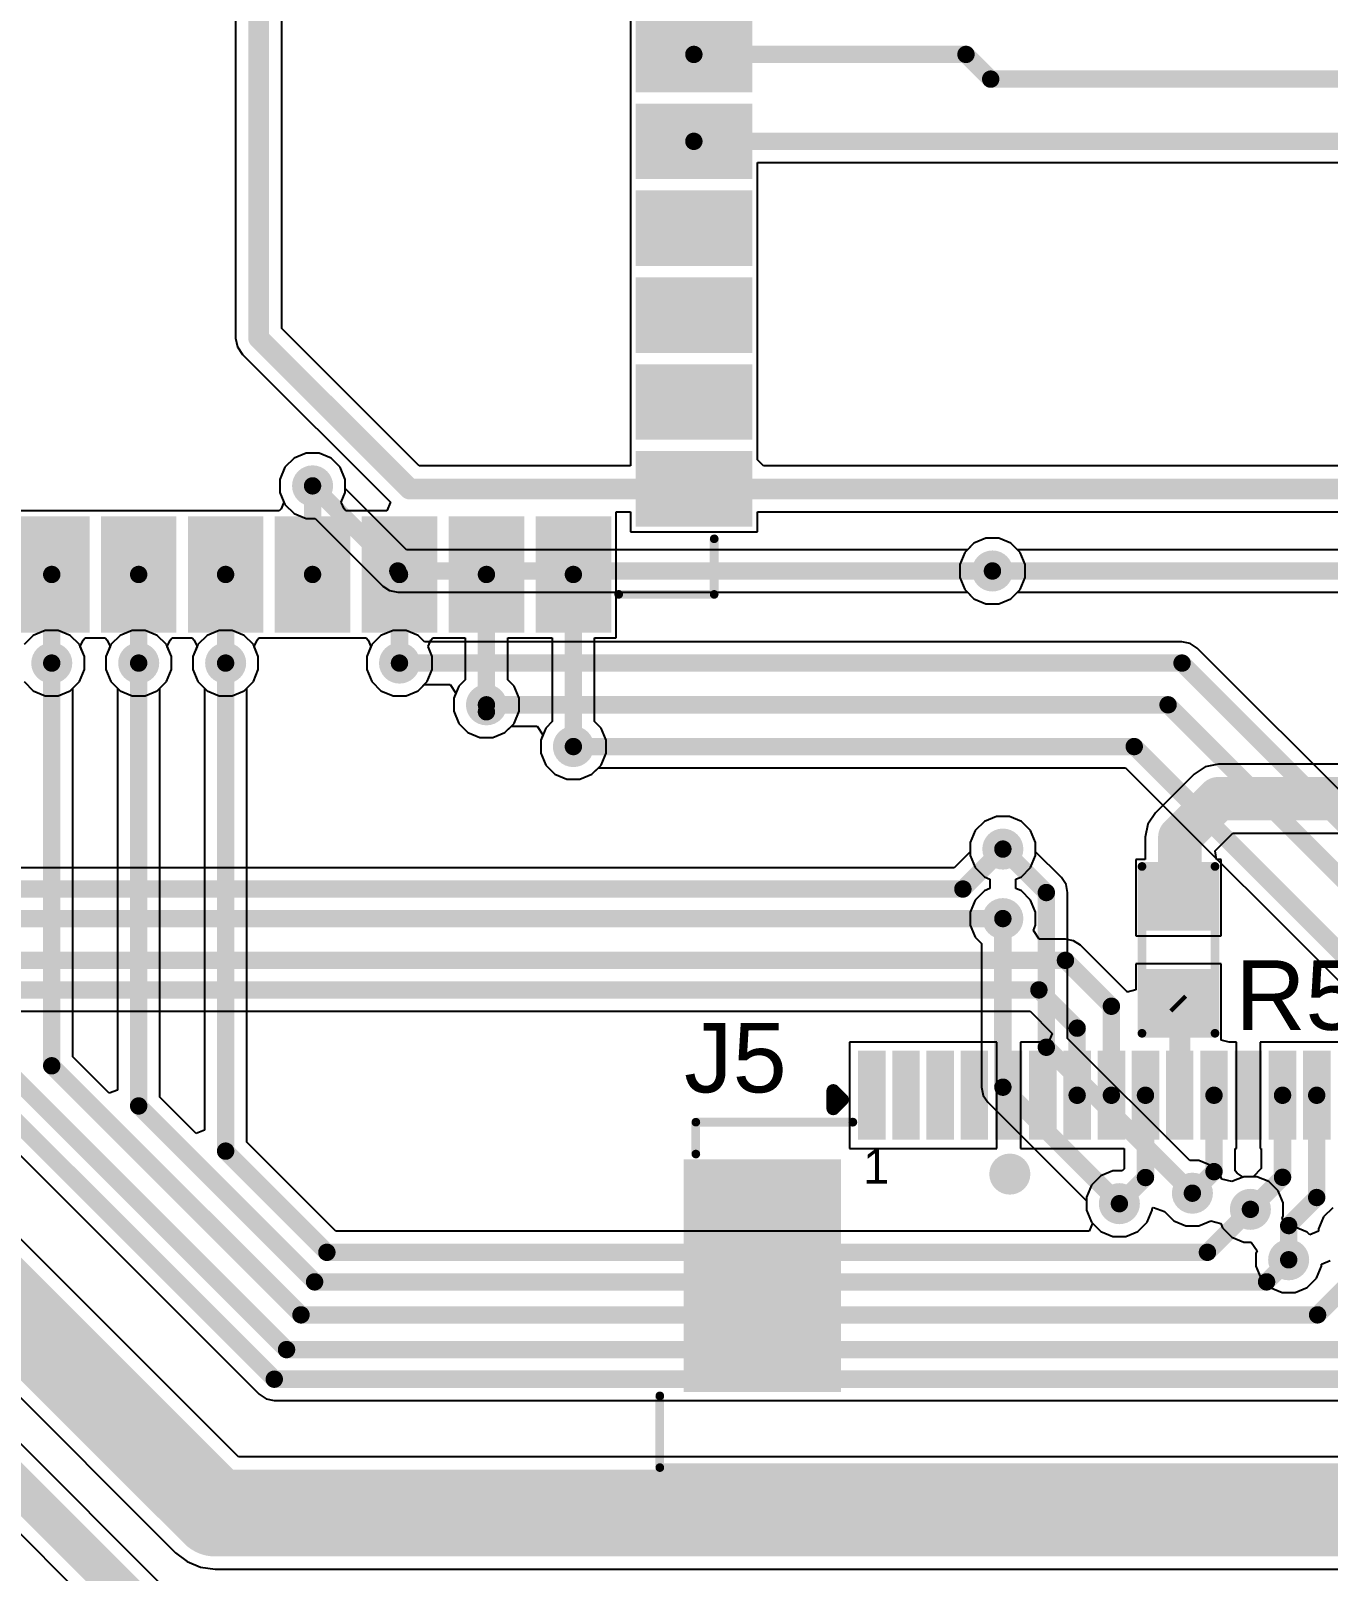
# Model space of a CAD drawing. Header units: millimetres. Extents: x -3 to 175, y -4 to 177.
# Drawn here: x 85.14 to 104.09, y 142.41 to 164.92 of the extents above; entities that cross this region are included whole.
import ezdxf

# ---------------------------------------------------------------- set-up
doc = ezdxf.new("R2010")
doc.units = ezdxf.units.MM
for name, color, linetype in [('BottomLayer', 5, 'Continuous'), ('TopLayer', 1, 'Continuous'), ('TopOverlay', 2, 'Continuous'), ('TopPaste', 8, 'Continuous'), ('TopSolder', 216, 'Continuous'), ('ViaHoleLayer', 16, 'Continuous')]:
    doc.layers.add(name, color=color, linetype=linetype)
doc.styles.add('Arial', font='', dxfattribs={"height": 0.2})
doc.styles.get('Arial').set_extended_font_data('Arial')

# ---------------------------------------------------------------- blocks, each defined once
blk = doc.blocks.new('AFC07_S40ECA_00_4')
at = {"layer": 'TopLayer'}
for points in [[(-9.601, 0.718), (-9.901, 0.718), (-9.901, 1.918), (-9.601, 1.918)], [(-9.102, 0.718), (-9.402, 0.718), (-9.402, 1.918), (-9.102, 1.918)], [(-8.603, 0.718), (-8.903, 0.718), (-8.903, 1.918), (-8.603, 1.918)], [(-8.103, 0.718), (-8.403, 0.718), (-8.403, 1.918), (-8.103, 1.918)], [(-7.602, 0.718), (-7.902, 0.718), (-7.902, 1.918), (-7.602, 1.918)], [(-7.102, 0.718), (-7.402, 0.718), (-7.402, 1.918), (-7.102, 1.918)], [(-6.601, 0.718), (-6.901, 0.718), (-6.901, 1.918), (-6.601, 1.918)], [(-6.101, 0.718), (-6.401, 0.718), (-6.401, 1.918), (-6.101, 1.918)], [(-5.603, 0.718), (-5.903, 0.718), (-5.903, 1.918), (-5.603, 1.918)], [(-5.103, 0.718), (-5.403, 0.718), (-5.403, 1.918), (-5.103, 1.918)], [(-4.602, 0.718), (-4.902, 0.718), (-4.902, 1.918), (-4.602, 1.918)], [(-4.102, 0.718), (-4.402, 0.718), (-4.402, 1.918), (-4.102, 1.918)], [(-3.602, 0.718), (-3.902, 0.718), (-3.902, 1.918), (-3.602, 1.918)], [(-3.101, 0.718), (-3.401, 0.718), (-3.401, 1.918), (-3.101, 1.918)], [(-10.25, -2.968), (-12.45, -2.968), (-12.45, 0.332), (-10.25, 0.332)]]:
    blk.add_hatch(color=1, dxfattribs=at).paths.add_polyline_path(points)
at = {"layer": 'TopPaste'}
for points in [[(-9.601, 0.718), (-9.901, 0.718), (-9.901, 1.918), (-9.601, 1.918)], [(-9.102, 0.718), (-9.402, 0.718), (-9.402, 1.918), (-9.102, 1.918)], [(-8.603, 0.718), (-8.903, 0.718), (-8.903, 1.918), (-8.603, 1.918)], [(-8.103, 0.718), (-8.403, 0.718), (-8.403, 1.918), (-8.103, 1.918)], [(-7.602, 0.718), (-7.902, 0.718), (-7.902, 1.918), (-7.602, 1.918)], [(-7.102, 0.718), (-7.402, 0.718), (-7.402, 1.918), (-7.102, 1.918)], [(-6.601, 0.718), (-6.901, 0.718), (-6.901, 1.918), (-6.601, 1.918)], [(-6.101, 0.718), (-6.401, 0.718), (-6.401, 1.918), (-6.101, 1.918)], [(-5.603, 0.718), (-5.903, 0.718), (-5.903, 1.918), (-5.603, 1.918)], [(-5.103, 0.718), (-5.403, 0.718), (-5.403, 1.918), (-5.103, 1.918)], [(-4.602, 0.718), (-4.902, 0.718), (-4.902, 1.918), (-4.602, 1.918)], [(-4.102, 0.718), (-4.402, 0.718), (-4.402, 1.918), (-4.102, 1.918)], [(-3.602, 0.718), (-3.902, 0.718), (-3.902, 1.918), (-3.602, 1.918)], [(-3.101, 0.718), (-3.401, 0.718), (-3.401, 1.918), (-3.101, 1.918)], [(-10.25, -2.968), (-12.45, -2.968), (-12.45, 0.332), (-10.25, 0.332)]]:
    blk.add_hatch(color=8, dxfattribs=at).paths.add_polyline_path(points)
at = {"layer": 'TopSolder'}
for points in [[(-9.55, 0.667), (-9.952, 0.667), (-9.952, 1.969), (-9.55, 1.969)], [(-9.051, 0.667), (-9.453, 0.667), (-9.453, 1.969), (-9.051, 1.969)], [(-8.552, 0.667), (-8.954, 0.667), (-8.954, 1.969), (-8.552, 1.969)], [(-8.052, 0.667), (-8.453, 0.667), (-8.453, 1.969), (-8.052, 1.969)], [(-7.551, 0.667), (-7.953, 0.667), (-7.953, 1.969), (-7.551, 1.969)], [(-7.051, 0.667), (-7.453, 0.667), (-7.453, 1.969), (-7.051, 1.969)], [(-6.551, 0.667), (-6.952, 0.667), (-6.952, 1.969), (-6.551, 1.969)], [(-6.05, 0.667), (-6.452, 0.667), (-6.452, 1.969), (-6.05, 1.969)], [(-5.552, 0.667), (-5.954, 0.667), (-5.954, 1.969), (-5.552, 1.969)], [(-5.052, 0.667), (-5.454, 0.667), (-5.454, 1.969), (-5.052, 1.969)], [(-4.552, 0.667), (-4.953, 0.667), (-4.953, 1.969), (-4.552, 1.969)], [(-4.051, 0.667), (-4.453, 0.667), (-4.453, 1.969), (-4.051, 1.969)], [(-3.551, 0.667), (-3.952, 0.667), (-3.952, 1.969), (-3.551, 1.969)], [(-3.05, 0.667), (-3.452, 0.667), (-3.452, 1.969), (-3.05, 1.969)], [(-10.199, -3.019), (-12.501, -3.019), (-12.501, 0.383), (-10.199, 0.383)]]:
    blk.add_hatch(color=216, dxfattribs=at).paths.add_polyline_path(points)
at = {"layer": 'TopOverlay'}
for points, const_width in [([(-10.314, 1.127), (-10.314, 1.381)], 0.2), ([(-10.314, 1.381), (-10.187, 1.254)], 0.2), ([(-10.314, 1.127), (-10.187, 1.254)], 0.2), ([(-12.322, 0.459), (-12.322, 0.925)], 0.127), ([(-12.322, 0.925), (-10.028, 0.925)], 0.127), ([(-12.848, -4.123), (-12.848, -3.075)], 0.127), ([(-12.848, -4.123), (12.873, -4.123)], 0.127)]:
    blk.add_lwpolyline(points, dxfattribs=dict(at, const_width=const_width))
for points, const_width in [([(-10.364, 1.381, 1), (-10.264, 1.381, 1)], 0.1), ([(-10.364, 1.381, 1), (-10.264, 1.381, 1)], 0.1), ([(-10.237, 1.254, 1), (-10.137, 1.254, 1)], 0.1), ([(-10.237, 1.254, 1), (-10.137, 1.254, 1)], 0.1), ([(-10.364, 1.127, 1), (-10.264, 1.127, 1)], 0.1), ([(-10.364, 1.127, 1), (-10.264, 1.127, 1)], 0.1), ([(-12.353, 0.925, 1), (-12.29, 0.925, 1)], 0.0635), ([(-12.353, 0.925, 1), (-12.29, 0.925, 1)], 0.0635), ([(-10.06, 0.925, 1), (-9.996, 0.925, 1)], 0.0635), ([(-12.353, 0.459, 1), (-12.29, 0.459, 1)], 0.0635), ([(-12.879, -3.075, 1), (-12.816, -3.075, 1)], 0.0635), ([(-12.879, -4.123, 1), (-12.816, -4.123, 1)], 0.0635), ([(-12.879, -4.123, 1), (-12.816, -4.123, 1)], 0.0635)]:
    blk.add_lwpolyline(points, format="xyb", close=True, dxfattribs=dict(at, const_width=const_width))
blk.add_text('1', height=0.508, rotation=360, dxfattribs=at).set_placement((-9.876, 0.025))
blk = doc.blocks.new('R___0603_15')
at = {"layer": 'TopLayer'}
for points in [[(-0.381, 0.4445), (-0.381, -0.4445), (-1.143, -0.4445), (-1.143, 0.4445)], [(1.143, 0.4445), (1.143, -0.4445), (0.381, -0.4445), (0.381, 0.4445)]]:
    blk.add_hatch(color=1, dxfattribs=at).paths.add_polyline_path(points)
at = {"layer": 'TopPaste'}
for points in [[(-0.381, 0.4445), (-0.381, -0.4445), (-1.143, -0.4445), (-1.143, 0.4445)], [(1.143, 0.4445), (1.143, -0.4445), (0.381, -0.4445), (0.381, 0.4445)]]:
    blk.add_hatch(color=8, dxfattribs=at).paths.add_polyline_path(points)
at = {"layer": 'TopSolder'}
for points in [[(-0.2794, 0.5461), (-0.2794, -0.5461), (-1.2446, -0.5461), (-1.2446, 0.5461)], [(1.2446, 0.5461), (1.2446, -0.5461), (0.2794, -0.5461), (0.2794, 0.5461)]]:
    blk.add_hatch(color=216, dxfattribs=at).paths.add_polyline_path(points)
at = {"layer": 'TopOverlay', "const_width": 0.127}
for points in [[(-1.2192, 0.5334), (-1.2192, -0.5334)], [(-1.2192, 0.5334), (1.2192, 0.5334)], [(1.2192, 0.5334), (1.2192, -0.5334)], [(-1.2192, -0.5334), (1.2192, -0.5334)]]:
    blk.add_lwpolyline(points, dxfattribs=at)
at = {"layer": 'TopOverlay', "const_width": 0.0635}
for points in [[(-1.25095, 0.5334, 1), (-1.18745, 0.5334, 1)], [(-1.25095, 0.5334, 1), (-1.18745, 0.5334, 1)], [(1.18745, 0.5334, 1), (1.25095, 0.5334, 1)], [(1.18745, 0.5334, 1), (1.25095, 0.5334, 1)], [(-1.25095, -0.5334, 1), (-1.18745, -0.5334, 1)], [(-1.25095, -0.5334, 1), (-1.18745, -0.5334, 1)], [(1.18745, -0.5334, 1), (1.25095, -0.5334, 1)], [(1.18745, -0.5334, 1), (1.25095, -0.5334, 1)]]:
    blk.add_lwpolyline(points, format="xyb", close=True, dxfattribs=at)
blk = doc.blocks.new('41_SMD_UFL_M______55')
at = {"layer": 'TopLayer'}
for points in [[(8, -0.83), (9.5, -0.83), (9.5, -1.73), (8, -1.73)], [(8, -2.1), (9.5, -2.1), (9.5, -3), (8, -3)], [(8, -3.37), (9.5, -3.37), (9.5, -4.27), (8, -4.27)], [(8, -4.64), (9.5, -4.64), (9.5, -5.54), (8, -5.54)], [(8, -5.91), (9.5, -5.91), (9.5, -6.81), (8, -6.81)], [(8, -7.18), (9.5, -7.18), (9.5, -8.08), (8, -8.08)], [(-1.08, -9.63), (-1.08, -8.13), (-0.18, -8.13), (-0.18, -9.63)], [(0.19, -9.63), (0.19, -8.13), (1.09, -8.13), (1.09, -9.63)], [(1.46, -9.63), (1.46, -8.13), (2.36, -8.13), (2.36, -9.63)], [(2.73, -9.63), (2.73, -8.13), (3.63, -8.13), (3.63, -9.63)], [(4, -9.63), (4, -8.13), (4.9, -8.13), (4.9, -9.63)], [(5.27, -9.63), (5.27, -8.13), (6.17, -8.13), (6.17, -9.63)], [(6.54, -9.63), (6.54, -8.13), (7.44, -8.13), (7.44, -9.63)]]:
    blk.add_hatch(color=1, dxfattribs=at).paths.add_polyline_path(points)
at = {"layer": 'TopPaste'}
for points in [[(8, -0.83), (9.5, -0.83), (9.5, -1.73), (8, -1.73)], [(8, -2.1), (9.5, -2.1), (9.5, -3), (8, -3)], [(8, -3.37), (9.5, -3.37), (9.5, -4.27), (8, -4.27)], [(8, -4.64), (9.5, -4.64), (9.5, -5.54), (8, -5.54)], [(8, -5.91), (9.5, -5.91), (9.5, -6.81), (8, -6.81)], [(8, -7.18), (9.5, -7.18), (9.5, -8.08), (8, -8.08)], [(-1.08, -9.63), (-1.08, -8.13), (-0.18, -8.13), (-0.18, -9.63)], [(0.19, -9.63), (0.19, -8.13), (1.09, -8.13), (1.09, -9.63)], [(1.46, -9.63), (1.46, -8.13), (2.36, -8.13), (2.36, -9.63)], [(2.73, -9.63), (2.73, -8.13), (3.63, -8.13), (3.63, -9.63)], [(4, -9.63), (4, -8.13), (4.9, -8.13), (4.9, -9.63)], [(5.27, -9.63), (5.27, -8.13), (6.17, -8.13), (6.17, -9.63)], [(6.54, -9.63), (6.54, -8.13), (7.44, -8.13), (7.44, -9.63)]]:
    blk.add_hatch(color=8, dxfattribs=at).paths.add_polyline_path(points)
at = {"layer": 'TopSolder'}
for points in [[(7.898, -0.728), (9.602, -0.728), (9.602, -1.832), (7.898, -1.832)], [(7.898, -1.998), (9.602, -1.998), (9.602, -3.102), (7.898, -3.102)], [(7.898, -3.268), (9.602, -3.268), (9.602, -4.372), (7.898, -4.372)], [(7.898, -4.538), (9.602, -4.538), (9.602, -5.642), (7.898, -5.642)], [(7.898, -5.808), (9.602, -5.808), (9.602, -6.912), (7.898, -6.912)], [(7.898, -7.078), (9.602, -7.078), (9.602, -8.182), (7.898, -8.182)], [(-1.182, -9.732), (-1.182, -8.028), (-0.078, -8.028), (-0.078, -9.732)], [(0.088, -9.732), (0.088, -8.028), (1.192, -8.028), (1.192, -9.732)], [(1.358, -9.732), (1.358, -8.028), (2.462, -8.028), (2.462, -9.732)], [(2.628, -9.732), (2.628, -8.028), (3.732, -8.028), (3.732, -9.732)], [(3.898, -9.732), (3.898, -8.028), (5.002, -8.028), (5.002, -9.732)], [(5.168, -9.732), (5.168, -8.028), (6.272, -8.028), (6.272, -9.732)], [(6.438, -9.732), (6.438, -8.028), (7.542, -8.028), (7.542, -9.732)]]:
    blk.add_hatch(color=216, dxfattribs=at).paths.add_polyline_path(points)
at = {"layer": 'TopOverlay', "const_width": 0.127}
for points in [[(9.046, -9.171), (9.046, -8.359)], [(7.651, -9.171), (9.046, -9.171)]]:
    blk.add_lwpolyline(points, dxfattribs=at)
at = {"layer": 'TopOverlay', "const_width": 0.0635}
for points in [[(9.015, -8.359, 1), (9.078, -8.359, 1)], [(7.62, -9.171, 1), (7.683, -9.171, 1)], [(9.015, -9.171, 1), (9.078, -9.171, 1)], [(9.015, -9.171, 1), (9.078, -9.171, 1)]]:
    blk.add_lwpolyline(points, format="xyb", close=True, dxfattribs=at)

msp = doc.modelspace()

# ---------------------------------------------------------------- hatches: boundary and pattern name
at = {"layer": 'BottomLayer'}
h = msp.add_hatch(color=5, dxfattribs=at)
edge = h.paths.add_edge_path()
edge.add_arc((89.256, 158.267), 0.3, 0, 360)
h = msp.add_hatch(color=5, dxfattribs=at)
edge = h.paths.add_edge_path()
edge.add_arc((99.187, 157.023), 0.3, 0, 360)
h = msp.add_hatch(color=5, dxfattribs=at)
edge = h.paths.add_edge_path()
edge.add_arc((85.446, 155.677), 0.3, 0, 360)
h = msp.add_hatch(color=5, dxfattribs=at)
edge = h.paths.add_edge_path()
edge.add_arc((86.716, 155.677), 0.3, 0, 360)
h = msp.add_hatch(color=5, dxfattribs=at)
edge = h.paths.add_edge_path()
edge.add_arc((87.986, 155.677), 0.3, 0, 360)
h = msp.add_hatch(color=5, dxfattribs=at)
edge = h.paths.add_edge_path()
edge.add_arc((90.526, 155.677), 0.3, 0, 360)
h = msp.add_hatch(color=5, dxfattribs=at)
edge = h.paths.add_edge_path()
edge.add_arc((91.796, 155.067), 0.3, 0, 360)
h = msp.add_hatch(color=5, dxfattribs=at)
edge = h.paths.add_edge_path()
edge.add_arc((93.066, 154.457), 0.3, 0, 360)
h = msp.add_hatch(color=5, dxfattribs=at)
edge = h.paths.add_edge_path()
edge.add_arc((99.339, 152.959), 0.3, 0, 360)
h = msp.add_hatch(color=5, dxfattribs=at)
edge = h.paths.add_edge_path()
edge.add_arc((99.339, 151.943), 0.3, 0, 360)
h = msp.add_hatch(color=5, dxfattribs=at)
edge = h.paths.add_edge_path()
edge.add_arc((99.441, 148.209), 0.3, 0, 360)
h = msp.add_hatch(color=5, dxfattribs=at)
edge = h.paths.add_edge_path()
edge.add_arc((102.108, 147.93), 0.3, 0, 360)
h = msp.add_hatch(color=5, dxfattribs=at)
edge = h.paths.add_edge_path()
edge.add_arc((101.041, 147.777), 0.3, 0, 360)
h = msp.add_hatch(color=5, dxfattribs=at)
edge = h.paths.add_edge_path()
edge.add_arc((102.955, 147.694), 0.3, 0, 360)
h = msp.add_hatch(color=5, dxfattribs=at)
edge = h.paths.add_edge_path()
edge.add_arc((103.514, 146.957), 0.3, 0, 360)
at = {"layer": 'TopLayer'}
h = msp.add_hatch(color=1, dxfattribs=at)
edge = h.paths.add_edge_path()
edge.add_arc((89.256, 158.267), 0.3, 0, 360)
h = msp.add_hatch(color=1, dxfattribs=at)
edge = h.paths.add_edge_path()
edge.add_arc((99.187, 157.023), 0.3, 0, 360)
h = msp.add_hatch(color=1, dxfattribs=at)
edge = h.paths.add_edge_path()
edge.add_arc((85.446, 155.677), 0.3, 0, 360)
h = msp.add_hatch(color=1, dxfattribs=at)
edge = h.paths.add_edge_path()
edge.add_arc((86.716, 155.677), 0.3, 0, 360)
h = msp.add_hatch(color=1, dxfattribs=at)
edge = h.paths.add_edge_path()
edge.add_arc((87.986, 155.677), 0.3, 0, 360)
h = msp.add_hatch(color=1, dxfattribs=at)
edge = h.paths.add_edge_path()
edge.add_arc((90.526, 155.677), 0.3, 0, 360)
h = msp.add_hatch(color=1, dxfattribs=at)
edge = h.paths.add_edge_path()
edge.add_arc((91.796, 155.067), 0.3, 0, 360)
h = msp.add_hatch(color=1, dxfattribs=at)
edge = h.paths.add_edge_path()
edge.add_arc((93.066, 154.457), 0.3, 0, 360)
h = msp.add_hatch(color=1, dxfattribs=at)
edge = h.paths.add_edge_path()
edge.add_arc((99.339, 152.959), 0.3, 0, 360)
h = msp.add_hatch(color=1, dxfattribs=at)
edge = h.paths.add_edge_path()
edge.add_arc((99.339, 151.943), 0.3, 0, 360)
h = msp.add_hatch(color=1, dxfattribs=at)
edge = h.paths.add_edge_path()
edge.add_arc((99.441, 148.209), 0.3, 0, 360)
h = msp.add_hatch(color=1, dxfattribs=at)
edge = h.paths.add_edge_path()
edge.add_arc((102.108, 147.93), 0.3, 0, 360)
h = msp.add_hatch(color=1, dxfattribs=at)
edge = h.paths.add_edge_path()
edge.add_arc((101.041, 147.777), 0.3, 0, 360)
h = msp.add_hatch(color=1, dxfattribs=at)
edge = h.paths.add_edge_path()
edge.add_arc((102.955, 147.694), 0.3, 0, 360)
h = msp.add_hatch(color=1, dxfattribs=at)
edge = h.paths.add_edge_path()
edge.add_arc((103.514, 146.957), 0.3, 0, 360)
at = {"layer": 'ViaHoleLayer'}
h = msp.add_hatch(color=16, dxfattribs=at)
edge = h.paths.add_edge_path()
edge.add_arc((89.256, 158.267), 0.15, 0, 360)
h = msp.add_hatch(color=16, dxfattribs=at)
edge = h.paths.add_edge_path()
edge.add_arc((99.187, 157.023), 0.15, 0, 360)
h = msp.add_hatch(color=16, dxfattribs=at)
edge = h.paths.add_edge_path()
edge.add_arc((85.446, 155.677), 0.15, 0, 360)
h = msp.add_hatch(color=16, dxfattribs=at)
edge = h.paths.add_edge_path()
edge.add_arc((86.716, 155.677), 0.15, 0, 360)
h = msp.add_hatch(color=16, dxfattribs=at)
edge = h.paths.add_edge_path()
edge.add_arc((87.986, 155.677), 0.15, 0, 360)
h = msp.add_hatch(color=16, dxfattribs=at)
edge = h.paths.add_edge_path()
edge.add_arc((90.526, 155.677), 0.15, 0, 360)
h = msp.add_hatch(color=16, dxfattribs=at)
edge = h.paths.add_edge_path()
edge.add_arc((91.796, 155.067), 0.15, 0, 360)
h = msp.add_hatch(color=16, dxfattribs=at)
edge = h.paths.add_edge_path()
edge.add_arc((93.066, 154.457), 0.15, 0, 360)
h = msp.add_hatch(color=16, dxfattribs=at)
edge = h.paths.add_edge_path()
edge.add_arc((99.339, 152.959), 0.15, 0, 360)
h = msp.add_hatch(color=16, dxfattribs=at)
edge = h.paths.add_edge_path()
edge.add_arc((99.339, 151.943), 0.15, 0, 360)
h = msp.add_hatch(color=16, dxfattribs=at)
edge = h.paths.add_edge_path()
edge.add_arc((99.441, 148.209), 0.15, 0, 360)
h = msp.add_hatch(color=16, dxfattribs=at)
edge = h.paths.add_edge_path()
edge.add_arc((101.041, 147.777), 0.15, 0, 360)
h = msp.add_hatch(color=16, dxfattribs=at)
edge = h.paths.add_edge_path()
edge.add_arc((102.108, 147.93), 0.15, 0, 360)
h = msp.add_hatch(color=16, dxfattribs=at)
edge = h.paths.add_edge_path()
edge.add_arc((102.955, 147.694), 0.15, 0, 360)
h = msp.add_hatch(color=16, dxfattribs=at)
edge = h.paths.add_edge_path()
edge.add_arc((103.514, 146.957), 0.15, 0, 360)

# ---------------------------------------------------------------- linework, layer by layer
at = {"layer": 'BottomLayer'}
for p, q in [((89.161, 158.745), (88.985, 158.672)), ((89.351, 158.745), (89.161, 158.745)), ((89.526, 158.672), (89.351, 158.745)), ((88.851, 158.538), (88.778, 158.362)), ((88.985, 158.672), (88.851, 158.538)), ((89.661, 158.538), (89.526, 158.672)), ((89.733, 158.362), (89.661, 158.538)), ((88.778, 158.362), (88.778, 158.172)), ((89.733, 158.229), (89.733, 158.362)), ((88.778, 158.172), (88.851, 157.997)), ((90.629, 157.334), (89.733, 158.229)), ((88.851, 157.997), (88.985, 157.862)), ((88.985, 157.862), (89.161, 157.79)), ((89.161, 157.79), (89.294, 157.79)), ((89.294, 157.79), (90.28, 156.803)), ((98.916, 157.428), (98.822, 157.334)), ((99.092, 157.501), (98.916, 157.428)), ((99.282, 157.501), (99.092, 157.501)), ((99.458, 157.428), (99.282, 157.501)), ((99.592, 157.293), (99.458, 157.428)), ((98.822, 157.334), (90.629, 157.334)), ((99.665, 157.118), (99.592, 157.293)), ((99.592, 156.752), (99.665, 156.928)), ((99.665, 156.928), (99.665, 157.118)), ((90.28, 156.803), (90.381, 156.736)), ((90.381, 156.736), (90.5, 156.712)), ((90.5, 156.712), (98.822, 156.712)), ((98.822, 156.712), (98.916, 156.618)), ((99.458, 156.618), (99.592, 156.752)), ((98.916, 156.618), (99.092, 156.545)), ((99.092, 156.545), (99.282, 156.545)), ((99.282, 156.545), (99.458, 156.618)), ((88.173, 144.076), (75.865, 156.383)), ((85.175, 156.082), (85.041, 155.947)), ((85.351, 156.154), (85.175, 156.082)), ((85.541, 156.154), (85.351, 156.154)), ((85.716, 156.082), (85.541, 156.154)), ((85.851, 155.947), (85.716, 156.082)), ((86.445, 156.082), (86.311, 155.947)), ((86.621, 156.154), (86.445, 156.082)), ((86.811, 156.154), (86.621, 156.154)), ((86.986, 156.082), (86.811, 156.154)), ((87.121, 155.947), (86.986, 156.082)), ((87.715, 156.082), (87.581, 155.947)), ((87.891, 156.154), (87.715, 156.082)), ((88.081, 156.154), (87.891, 156.154)), ((88.256, 156.082), (88.081, 156.154)), ((88.391, 155.947), (88.256, 156.082)), ((90.255, 156.082), (90.121, 155.947)), ((90.431, 156.154), (90.255, 156.082)), ((90.621, 156.154), (90.431, 156.154)), ((90.796, 156.082), (90.621, 156.154)), ((90.891, 155.987), (90.796, 156.082)), ((85.923, 155.772), (85.851, 155.947)), ((86.311, 155.947), (86.238, 155.772)), ((87.193, 155.772), (87.121, 155.947)), ((87.581, 155.947), (87.508, 155.772)), ((88.463, 155.772), (88.391, 155.947)), ((90.121, 155.947), (90.048, 155.772)), ((101.956, 155.987), (90.891, 155.987)), ((102.075, 155.964), (101.956, 155.987)), ((102.176, 155.896), (102.075, 155.964)), ((109.901, 148.171), (102.176, 155.896)), ((85.851, 155.406), (85.923, 155.582)), ((85.923, 155.582), (85.923, 155.772)), ((86.238, 155.772), (86.238, 155.582)), ((86.238, 155.582), (86.311, 155.406)), ((87.121, 155.406), (87.193, 155.582)), ((87.193, 155.582), (87.193, 155.772)), ((87.508, 155.772), (87.508, 155.582)), ((87.508, 155.582), (87.581, 155.406)), ((88.391, 155.406), (88.463, 155.582)), ((88.463, 155.582), (88.463, 155.772)), ((90.048, 155.772), (90.048, 155.582)), ((90.048, 155.582), (90.121, 155.406)), ((85.756, 155.312), (85.851, 155.406)), ((86.311, 155.406), (86.405, 155.312)), ((87.026, 155.312), (87.121, 155.406)), ((87.581, 155.406), (87.675, 155.312)), ((88.296, 155.312), (88.391, 155.406)), ((90.121, 155.406), (90.255, 155.272)), ((90.796, 155.272), (90.891, 155.366)), ((90.891, 155.366), (91.265, 155.366)), ((91.265, 155.366), (91.35, 155.239)), ((85.756, 149.921), (85.756, 155.312)), ((86.405, 155.312), (86.405, 149.438)), ((87.026, 149.333), (87.026, 155.312)), ((87.675, 155.312), (87.675, 148.851)), ((88.296, 148.674), (88.296, 155.312)), ((90.255, 155.272), (90.431, 155.199)), ((90.431, 155.199), (90.621, 155.199)), ((90.621, 155.199), (90.796, 155.272)), ((91.35, 155.239), (91.318, 155.162)), ((91.318, 155.162), (91.318, 154.972)), ((74.946, 154.984), (87.254, 142.676)), ((91.318, 154.972), (91.391, 154.796)), ((91.391, 154.796), (91.525, 154.662)), ((91.525, 154.662), (91.701, 154.589)), ((91.891, 154.589), (92.066, 154.662)), ((92.066, 154.662), (92.161, 154.756)), ((92.161, 154.756), (92.535, 154.756)), ((92.535, 154.756), (92.62, 154.629)), ((91.701, 154.589), (91.891, 154.589)), ((92.62, 154.629), (92.588, 154.552)), ((92.588, 154.552), (92.588, 154.362)), ((92.588, 154.362), (92.661, 154.187)), ((92.661, 154.187), (92.795, 154.052)), ((92.795, 154.052), (92.971, 153.98)), ((92.971, 153.98), (93.161, 153.98)), ((93.161, 153.98), (93.336, 154.052)), ((93.336, 154.052), (93.431, 154.147)), ((93.431, 154.147), (101.13, 154.147)), ((101.13, 154.147), (107.926, 147.351)), ((99.069, 153.364), (98.934, 153.229)), ((99.244, 153.437), (99.069, 153.364)), ((99.434, 153.437), (99.244, 153.437)), ((99.61, 153.364), (99.434, 153.437)), ((99.744, 153.229), (99.61, 153.364)), ((98.934, 153.229), (98.862, 153.054)), ((99.817, 153.054), (99.744, 153.229)), ((98.862, 153.054), (98.862, 152.864)), ((98.862, 152.864), (98.934, 152.688)), ((99.817, 152.92), (99.817, 153.054)), ((100.194, 152.544), (99.817, 152.92)), ((98.934, 152.688), (99.069, 152.554)), ((99.069, 152.554), (99.151, 152.52)), ((99.151, 152.52), (99.151, 152.382)), ((100.262, 152.443), (100.194, 152.544)), ((100.285, 152.324), (100.262, 152.443)), ((98.934, 152.213), (98.862, 152.038)), ((99.069, 152.348), (98.934, 152.213)), ((99.151, 152.382), (99.069, 152.348)), ((100.285, 150.192), (100.285, 152.324)), ((98.862, 152.038), (98.862, 151.848)), ((98.862, 151.848), (98.934, 151.672)), ((98.934, 151.672), (99.029, 151.578)), ((99.029, 151.578), (99.029, 149.479)), ((82.686, 150.783), (88.477, 144.992)), ((102.07, 148.407), (100.285, 150.192)), ((86.287, 149.39), (85.756, 149.921)), ((99.029, 149.479), (99.052, 149.36)), ((86.405, 149.438), (86.287, 149.39)), ((87.557, 148.802), (87.026, 149.333)), ((99.052, 149.36), (99.12, 149.259)), ((99.12, 149.259), (100.563, 147.816)), ((87.675, 148.851), (87.557, 148.802)), ((89.594, 147.377), (88.296, 148.674)), ((102.203, 148.407), (102.07, 148.407)), ((102.379, 148.335), (102.203, 148.407)), ((102.513, 148.2), (102.379, 148.335)), ((102.54, 148.134), (102.513, 148.2)), ((102.685, 148.099), (102.54, 148.134)), ((102.86, 148.171), (102.685, 148.099)), ((103.05, 148.171), (102.86, 148.171)), ((103.226, 148.099), (103.05, 148.171)), ((103.36, 147.964), (103.226, 148.099)), ((103.433, 147.789), (103.36, 147.964)), ((100.563, 147.816), (100.563, 147.682)), ((100.563, 147.682), (100.636, 147.507)), ((103.433, 147.599), (103.433, 147.789)), ((104.158, 147.718), (104.023, 147.583)), ((100.649, 147.494), (100.6, 147.377)), ((100.636, 147.507), (100.649, 147.494)), ((103.418, 147.561), (103.433, 147.599)), ((103.503, 147.435), (103.418, 147.561)), ((104.023, 147.583), (103.951, 147.408)), ((100.6, 147.377), (89.594, 147.377)), ((103.609, 147.435), (103.503, 147.435)), ((103.785, 147.362), (103.609, 147.435)), ((103.824, 147.323), (103.785, 147.362)), ((103.951, 147.376), (103.824, 147.323)), ((103.951, 147.408), (103.951, 147.376)), ((88.788, 140.471), (83.907, 145.353)), ((88.477, 144.992), (88.578, 144.925)), ((88.578, 144.925), (88.697, 144.901)), ((88.697, 144.901), (105.131, 144.901)), ((83.247, 144.693), (88.266, 139.675)), ((128.743, 144.076), (88.173, 144.076)), ((87.254, 142.676), (87.423, 142.546)), ((87.423, 142.546), (87.621, 142.464)), ((87.621, 142.464), (87.833, 142.436)), ((87.833, 142.436), (129.083, 142.436))]:
    msp.add_line(p, q, dxfattribs=at)
for points, const_width in [([(89.256, 158.267), (90.5, 157.023)], 0.254), ([(90.5, 157.023), (99.187, 157.023)], 0.254), ([(75.286, 155.804), (87.833, 143.256)], 1.27), ([(85.446, 149.792), (85.446, 155.677)], 0.254), ([(86.716, 149.205), (86.716, 155.677)], 0.254), ([(87.986, 148.545), (87.986, 155.677)], 0.254), ([(90.526, 155.677), (101.956, 155.677)], 0.254), ([(101.956, 155.677), (109.939, 147.694)], 0.254), ([(91.796, 155.067), (101.752, 155.067)], 0.254), ([(101.752, 155.067), (109.334, 147.485)], 0.254), ([(93.066, 154.457), (101.259, 154.457)], 0.254), ([(101.259, 154.457), (108.404, 147.313)], 0.254), ([(99.339, 152.959), (99.974, 152.324)], 0.254), ([(99.974, 150.063), (99.974, 152.324)], 0.254), ([(99.339, 149.479), (99.339, 151.943)], 0.254), ([(82.906, 151.003), (88.697, 145.212)], 0.254), ([(84.176, 150.344), (88.876, 145.644)], 0.254), ([(99.974, 150.063), (102.108, 147.93)], 0.254), ([(85.446, 149.792), (89.086, 146.152)], 0.254), ([(99.339, 149.479), (101.041, 147.777)], 0.254), ([(86.716, 149.205), (89.286, 146.634)], 0.254), ([(87.986, 148.545), (89.465, 147.066)], 0.254), ([(102.328, 147.066), (102.955, 147.694)], 0.254), ([(89.465, 147.066), (102.328, 147.066)], 0.254), ([(103.191, 146.634), (103.514, 146.957)], 0.254), ([(89.286, 146.634), (103.191, 146.634)], 0.254), ([(103.937, 146.152), (104.428, 146.643)], 0.254), ([(89.086, 146.152), (103.937, 146.152)], 0.254), ([(88.876, 145.644), (104.673, 145.644)], 0.254), ([(83.49, 145.11), (88.595, 140.005)], 0.559), ([(88.697, 145.212), (105.131, 145.212)], 0.254), ([(87.833, 143.256), (129.083, 143.256)], 1.27)]:
    msp.add_lwpolyline(points, dxfattribs=dict(at, const_width=const_width))
for points, const_width in [([(89.192, 158.267, 1), (89.319, 158.267, 1)], 0.127), ([(90.437, 157.023, 1), (90.564, 157.023, 1)], 0.127), ([(90.437, 157.023, 1), (90.564, 157.023, 1)], 0.127), ([(99.123, 157.023, 1), (99.251, 157.023, 1)], 0.127), ([(85.382, 155.677, 1), (85.509, 155.677, 1)], 0.127), ([(86.652, 155.677, 1), (86.779, 155.677, 1)], 0.127), ([(87.922, 155.677, 1), (88.049, 155.677, 1)], 0.127), ([(90.462, 155.677, 1), (90.589, 155.677, 1)], 0.127), ([(101.893, 155.677, 1), (102.02, 155.677, 1)], 0.127), ([(101.893, 155.677, 1), (102.02, 155.677, 1)], 0.127), ([(91.732, 155.067, 1), (91.859, 155.067, 1)], 0.127), ([(101.689, 155.067, 1), (101.816, 155.067, 1)], 0.127), ([(101.689, 155.067, 1), (101.816, 155.067, 1)], 0.127), ([(93.002, 154.457, 1), (93.129, 154.457, 1)], 0.127), ([(101.195, 154.457, 1), (101.322, 154.457, 1)], 0.127), ([(101.195, 154.457, 1), (101.322, 154.457, 1)], 0.127), ([(99.276, 152.959, 1), (99.403, 152.959, 1)], 0.127), ([(99.911, 152.324, 1), (100.038, 152.324, 1)], 0.127), ([(99.911, 152.324, 1), (100.038, 152.324, 1)], 0.127), ([(99.276, 151.943, 1), (99.403, 151.943, 1)], 0.127), ([(99.911, 150.063, 1), (100.038, 150.063, 1)], 0.127), ([(99.911, 150.063, 1), (100.038, 150.063, 1)], 0.127), ([(85.382, 149.792, 1), (85.509, 149.792, 1)], 0.127), ([(85.382, 149.792, 1), (85.509, 149.792, 1)], 0.127), ([(99.276, 149.479, 1), (99.403, 149.479, 1)], 0.127), ([(99.276, 149.479, 1), (99.403, 149.479, 1)], 0.127), ([(86.652, 149.205, 1), (86.779, 149.205, 1)], 0.127), ([(86.652, 149.205, 1), (86.779, 149.205, 1)], 0.127), ([(87.922, 148.545, 1), (88.049, 148.545, 1)], 0.127), ([(87.922, 148.545, 1), (88.049, 148.545, 1)], 0.127), ([(100.978, 147.777, 1), (101.105, 147.777, 1)], 0.127), ([(102.044, 147.93, 1), (102.171, 147.93, 1)], 0.127), ([(102.892, 147.694, 1), (103.019, 147.694, 1)], 0.127), ([(89.401, 147.066, 1), (89.528, 147.066, 1)], 0.127), ([(89.401, 147.066, 1), (89.528, 147.066, 1)], 0.127), ([(102.264, 147.066, 1), (102.391, 147.066, 1)], 0.127), ([(102.264, 147.066, 1), (102.391, 147.066, 1)], 0.127), ([(103.451, 146.957, 1), (103.578, 146.957, 1)], 0.127), ([(89.222, 146.634, 1), (89.349, 146.634, 1)], 0.127), ([(89.222, 146.634, 1), (89.349, 146.634, 1)], 0.127), ([(103.128, 146.634, 1), (103.255, 146.634, 1)], 0.127), ([(103.128, 146.634, 1), (103.255, 146.634, 1)], 0.127), ([(89.023, 146.152, 1), (89.15, 146.152, 1)], 0.127), ([(89.023, 146.152, 1), (89.15, 146.152, 1)], 0.127), ([(103.873, 146.152, 1), (104, 146.152, 1)], 0.127), ([(103.873, 146.152, 1), (104, 146.152, 1)], 0.127), ([(88.812, 145.644, 1), (88.939, 145.644, 1)], 0.127), ([(88.812, 145.644, 1), (88.939, 145.644, 1)], 0.127), ([(88.633, 145.212, 1), (88.76, 145.212, 1)], 0.127), ([(88.633, 145.212, 1), (88.76, 145.212, 1)], 0.127), ([(87.516, 143.256, 1), (88.151, 143.256, 1)], 0.635), ([(87.516, 143.256, 1), (88.151, 143.256, 1)], 0.635)]:
    msp.add_lwpolyline(points, format="xyb", close=True, dxfattribs=dict(at, const_width=const_width))
at = {"layer": 'TopLayer'}
for p, q in [((88.132, 169.409), (88.132, 160.426)), ((88.805, 160.566), (88.805, 169.409)), ((93.898, 165.087), (93.898, 164.057)), ((93.898, 164.057), (93.898, 163.944)), ((93.898, 163.944), (93.898, 163.817)), ((93.898, 163.817), (93.898, 162.787)), ((95.753, 162.787), (95.753, 162.991)), ((95.753, 162.991), (106.208, 162.991)), ((93.898, 162.787), (93.898, 162.674)), ((95.753, 162.66), (95.753, 162.787)), ((93.898, 162.674), (93.898, 162.547)), ((93.898, 162.547), (93.898, 161.517)), ((95.753, 162.547), (95.753, 162.66)), ((95.753, 161.517), (95.753, 162.547)), ((93.898, 161.517), (93.898, 161.404)), ((95.753, 161.39), (95.753, 161.517)), ((93.898, 161.404), (93.898, 161.277)), ((93.898, 161.277), (93.898, 160.247)), ((95.753, 161.277), (95.753, 161.39)), ((95.753, 160.247), (95.753, 161.277)), ((90.812, 158.559), (88.805, 160.566)), ((88.132, 160.426), (88.157, 160.298)), ((88.157, 160.298), (88.23, 160.188)), ((88.23, 160.188), (90.392, 158.027)), ((93.898, 160.247), (93.898, 160.134)), ((93.898, 160.134), (93.898, 160.007)), ((95.753, 160.12), (95.753, 160.247)), ((95.753, 160.007), (95.753, 160.12)), ((93.898, 160.007), (93.898, 158.977)), ((95.753, 158.977), (95.753, 160.007)), ((93.898, 158.977), (93.898, 158.864)), ((95.753, 158.85), (95.753, 158.977)), ((89.161, 158.745), (88.985, 158.672)), ((89.351, 158.745), (89.161, 158.745)), ((89.526, 158.672), (89.351, 158.745)), ((93.898, 158.864), (93.898, 158.737)), ((93.898, 158.737), (93.898, 158.559)), ((95.753, 158.648), (95.753, 158.85)), ((88.851, 158.538), (88.778, 158.362)), ((88.985, 158.672), (88.851, 158.538)), ((89.661, 158.538), (89.526, 158.672)), ((89.733, 158.362), (89.661, 158.538)), ((93.898, 158.559), (90.812, 158.559)), ((95.843, 158.559), (95.753, 158.648)), ((107.105, 158.559), (95.843, 158.559)), ((88.778, 158.362), (88.778, 158.172)), ((89.733, 158.172), (89.733, 158.362)), ((88.778, 158.172), (88.838, 158.027)), ((89.673, 158.027), (89.733, 158.172)), ((85.961, 157.9), (84.93, 157.9)), ((86.088, 157.9), (85.961, 157.9)), ((86.2, 157.9), (86.088, 157.9)), ((87.231, 157.9), (86.2, 157.9)), ((87.358, 157.9), (87.231, 157.9)), ((87.47, 157.9), (87.358, 157.9)), ((88.501, 157.9), (87.47, 157.9)), ((88.628, 157.9), (88.501, 157.9)), ((88.768, 157.9), (88.628, 157.9)), ((88.796, 157.933), (88.768, 157.9)), ((88.838, 158.027), (88.796, 157.933)), ((89.715, 157.933), (89.673, 158.027)), ((89.743, 157.9), (89.715, 157.933)), ((89.898, 157.9), (89.743, 157.9)), ((90.339, 157.9), (89.898, 157.9)), ((90.392, 158.027), (90.339, 157.9)), ((93.693, 156.044), (93.693, 157.885)), ((93.693, 157.885), (93.898, 157.885)), ((93.898, 157.885), (93.898, 157.594)), ((95.753, 157.594), (95.753, 157.885)), ((95.753, 157.885), (107.244, 157.885)), ((93.898, 157.594), (95.753, 157.594)), ((98.916, 157.428), (98.782, 157.293)), ((99.092, 157.501), (98.916, 157.428)), ((99.282, 157.501), (99.092, 157.501)), ((99.458, 157.428), (99.282, 157.501)), ((99.552, 157.334), (99.458, 157.428)), ((98.782, 157.293), (98.709, 157.118)), ((109.541, 157.334), (99.552, 157.334)), ((98.709, 157.118), (98.709, 156.928)), ((98.709, 156.928), (98.782, 156.752)), ((98.782, 156.752), (98.916, 156.618)), ((99.458, 156.618), (99.552, 156.712)), ((99.552, 156.712), (109.541, 156.712)), ((98.916, 156.618), (99.092, 156.545)), ((99.092, 156.545), (99.282, 156.545)), ((99.282, 156.545), (99.458, 156.618)), ((85.863, 155.917), (85.905, 156.011)), ((85.905, 156.011), (85.933, 156.044)), ((85.933, 156.044), (86.073, 156.044)), ((86.073, 156.044), (86.228, 156.044)), ((86.228, 156.044), (86.256, 156.011)), ((86.256, 156.011), (86.298, 155.917)), ((87.133, 155.917), (87.175, 156.011)), ((87.175, 156.011), (87.203, 156.044)), ((87.203, 156.044), (87.343, 156.044)), ((87.343, 156.044), (87.498, 156.044)), ((87.498, 156.044), (87.526, 156.011)), ((87.526, 156.011), (87.568, 155.917)), ((88.403, 155.917), (88.445, 156.011)), ((88.445, 156.011), (88.473, 156.044)), ((88.473, 156.044), (88.613, 156.044)), ((88.613, 156.044), (88.74, 156.044)), ((88.74, 156.044), (89.771, 156.044)), ((89.771, 156.044), (89.883, 156.044)), ((89.883, 156.044), (90.038, 156.044)), ((90.038, 156.044), (90.066, 156.011)), ((90.066, 156.011), (90.108, 155.917)), ((90.943, 155.917), (90.985, 156.011)), ((90.985, 156.011), (91.013, 156.044)), ((91.013, 156.044), (91.153, 156.044)), ((91.153, 156.044), (91.153, 156.044)), ((91.153, 156.044), (91.168, 156.044)), ((91.168, 156.044), (91.168, 156.044)), ((91.168, 156.044), (91.485, 156.044)), ((91.485, 156.044), (91.485, 155.432)), ((92.106, 155.432), (92.106, 156.044)), ((92.106, 156.044), (92.423, 156.044)), ((92.423, 156.044), (92.423, 156.044)), ((92.423, 156.044), (92.438, 156.044)), ((92.438, 156.044), (92.438, 156.044)), ((92.438, 156.044), (92.755, 156.044)), ((92.755, 156.044), (92.755, 154.822)), ((93.376, 154.822), (93.376, 156.044)), ((93.376, 156.044), (93.693, 156.044)), ((85.923, 155.772), (85.863, 155.917)), ((86.298, 155.917), (86.238, 155.772)), ((87.193, 155.772), (87.133, 155.917)), ((87.568, 155.917), (87.508, 155.772)), ((88.463, 155.772), (88.403, 155.917)), ((90.108, 155.917), (90.048, 155.772)), ((91.003, 155.772), (90.943, 155.917)), ((85.851, 155.406), (85.923, 155.582)), ((85.923, 155.582), (85.923, 155.772)), ((86.238, 155.772), (86.238, 155.582)), ((86.238, 155.582), (86.311, 155.406)), ((87.121, 155.406), (87.193, 155.582)), ((87.193, 155.582), (87.193, 155.772)), ((87.508, 155.772), (87.508, 155.582)), ((87.508, 155.582), (87.581, 155.406)), ((88.391, 155.406), (88.463, 155.582)), ((88.463, 155.582), (88.463, 155.772)), ((90.048, 155.772), (90.048, 155.582)), ((90.048, 155.582), (90.121, 155.406)), ((90.931, 155.406), (91.003, 155.582)), ((91.003, 155.582), (91.003, 155.772)), ((85.041, 155.406), (85.175, 155.272)), ((85.716, 155.272), (85.851, 155.406)), ((86.311, 155.406), (86.445, 155.272)), ((86.986, 155.272), (87.121, 155.406)), ((87.581, 155.406), (87.715, 155.272)), ((88.256, 155.272), (88.391, 155.406)), ((90.121, 155.406), (90.255, 155.272)), ((90.796, 155.272), (90.931, 155.406)), ((91.391, 155.338), (91.318, 155.162)), ((91.485, 155.432), (91.391, 155.338)), ((92.201, 155.338), (92.106, 155.432)), ((92.273, 155.162), (92.201, 155.338)), ((85.175, 155.272), (85.351, 155.199)), ((85.351, 155.199), (85.541, 155.199)), ((85.541, 155.199), (85.716, 155.272)), ((86.445, 155.272), (86.621, 155.199)), ((86.621, 155.199), (86.811, 155.199)), ((86.811, 155.199), (86.986, 155.272)), ((87.715, 155.272), (87.891, 155.199)), ((87.891, 155.199), (88.081, 155.199)), ((88.081, 155.199), (88.256, 155.272)), ((90.255, 155.272), (90.431, 155.199)), ((90.431, 155.199), (90.621, 155.199)), ((90.621, 155.199), (90.796, 155.272)), ((91.318, 155.162), (91.318, 154.972)), ((92.273, 154.972), (92.273, 155.162)), ((91.318, 154.972), (91.391, 154.796)), ((92.201, 154.796), (92.273, 154.972)), ((91.391, 154.796), (91.525, 154.662)), ((91.525, 154.662), (91.701, 154.589)), ((91.891, 154.589), (92.066, 154.662)), ((92.066, 154.662), (92.201, 154.796)), ((92.661, 154.728), (92.588, 154.552)), ((92.755, 154.822), (92.661, 154.728)), ((93.471, 154.728), (93.376, 154.822)), ((93.543, 154.552), (93.471, 154.728)), ((91.701, 154.589), (91.891, 154.589)), ((92.588, 154.552), (92.588, 154.362)), ((93.543, 154.362), (93.543, 154.552)), ((92.588, 154.362), (92.661, 154.187)), ((93.471, 154.187), (93.543, 154.362)), ((92.661, 154.187), (92.795, 154.052)), ((92.795, 154.052), (92.971, 153.98)), ((92.971, 153.98), (93.161, 153.98)), ((93.161, 153.98), (93.336, 154.052)), ((93.336, 154.052), (93.471, 154.187)), ((102.132, 154.052), (101.567, 153.488)), ((102.296, 154.162), (102.132, 154.052)), ((102.489, 154.2), (102.296, 154.162)), ((112.16, 154.2), (102.489, 154.2)), ((99.069, 153.364), (98.934, 153.229)), ((99.244, 153.437), (99.069, 153.364)), ((99.434, 153.437), (99.244, 153.437)), ((99.61, 153.364), (99.434, 153.437)), ((99.744, 153.229), (99.61, 153.364)), ((101.458, 153.324), (101.419, 153.131)), ((101.567, 153.488), (101.458, 153.324)), ((98.934, 153.229), (98.862, 153.054)), ((99.817, 153.054), (99.744, 153.229)), ((101.419, 153.131), (101.419, 152.806)), ((102.441, 152.933), (102.698, 153.19)), ((102.698, 153.19), (114.703, 153.19)), ((98.862, 152.92), (98.626, 152.685)), ((98.862, 153.054), (98.862, 152.92)), ((99.744, 152.688), (99.817, 152.864)), ((99.817, 152.864), (99.817, 153.054)), ((102.458, 152.806), (102.441, 152.933)), ((98.626, 152.685), (82.707, 152.685)), ((99.61, 152.554), (99.744, 152.688)), ((101.419, 152.806), (101.282, 152.806)), ((101.282, 152.806), (101.282, 151.689)), ((102.527, 152.806), (102.458, 152.806)), ((102.527, 151.689), (102.527, 152.806)), ((99.527, 152.52), (99.61, 152.554)), ((99.527, 152.382), (99.527, 152.52)), ((99.61, 152.348), (99.527, 152.382)), ((99.744, 152.213), (99.61, 152.348)), ((99.817, 152.038), (99.744, 152.213)), ((99.817, 151.848), (99.817, 152.038)), ((99.785, 151.771), (99.817, 151.848)), ((99.87, 151.644), (99.785, 151.771)), ((100.254, 151.644), (99.87, 151.644)), ((100.373, 151.62), (100.254, 151.644)), ((100.474, 151.553), (100.373, 151.62)), ((101.144, 150.882), (100.474, 151.553)), ((101.282, 151.689), (102.527, 151.689)), ((102.527, 151.282), (101.282, 151.282)), ((101.282, 151.282), (101.282, 150.904)), ((102.527, 150.165), (102.527, 151.282)), ((101.156, 150.866), (101.144, 150.882)), ((101.282, 150.904), (101.156, 150.866)), ((82.374, 150.591), (99.737, 150.591)), ((99.737, 150.591), (100.061, 150.266)), ((100.061, 150.266), (100.008, 150.139)), ((102.643, 150.139), (102.527, 150.165)), ((97.752, 150.139), (97.097, 150.139)), ((97.097, 150.139), (97.097, 148.584)), ((97.752, 150.139), (97.752, 150.139)), ((99.251, 150.139), (97.752, 150.139)), ((99.251, 148.584), (99.251, 150.139)), ((100.008, 150.139), (99.596, 150.139)), ((99.596, 150.139), (99.596, 148.584)), ((102.751, 150.139), (102.643, 150.139)), ((102.751, 148.584), (102.751, 150.139)), ((105.751, 150.139), (103.096, 150.139)), ((103.096, 150.139), (103.096, 148.584)), ((97.097, 148.584), (97.596, 148.584)), ((97.596, 148.584), (97.596, 148.584)), ((97.596, 148.584), (99.251, 148.584)), ((99.596, 148.584), (101.112, 148.584)), ((101.112, 148.584), (101.112, 148.287)), ((102.734, 148.257), (102.734, 148.584)), ((102.734, 148.584), (102.751, 148.584)), ((103.096, 148.584), (103.113, 148.584)), ((103.113, 148.584), (103.113, 148.291)), ((100.771, 148.182), (100.636, 148.048)), ((100.946, 148.255), (100.771, 148.182)), ((101.08, 148.255), (100.946, 148.255)), ((101.112, 148.287), (101.08, 148.255)), ((102.762, 148.225), (102.734, 148.257)), ((102.848, 148.166), (102.762, 148.225)), ((102.86, 148.171), (102.848, 148.166)), ((102.994, 148.171), (102.86, 148.171)), ((103.113, 148.291), (102.994, 148.171)), ((100.636, 148.048), (100.563, 147.872)), ((100.563, 147.872), (100.563, 147.682)), ((100.563, 147.682), (100.636, 147.507)), ((101.446, 147.507), (101.519, 147.682)), ((101.519, 147.708), (101.54, 147.72)), ((101.519, 147.682), (101.519, 147.708)), ((101.54, 147.72), (101.701, 147.663)), ((100.636, 147.507), (100.771, 147.372)), ((101.312, 147.372), (101.446, 147.507)), ((101.701, 147.663), (101.703, 147.659)), ((101.703, 147.659), (101.837, 147.525)), ((101.837, 147.525), (102.013, 147.452)), ((102.013, 147.452), (102.203, 147.452)), ((102.203, 147.452), (102.379, 147.525)), ((102.379, 147.525), (102.523, 147.489)), ((102.523, 147.489), (102.55, 147.423)), ((100.771, 147.372), (100.946, 147.299)), ((100.946, 147.299), (101.136, 147.299)), ((101.136, 147.299), (101.312, 147.372)), ((102.55, 147.423), (102.685, 147.289)), ((102.685, 147.289), (102.86, 147.216)), ((102.86, 147.216), (102.967, 147.216)), ((102.967, 147.216), (103.052, 147.089)), ((103.052, 147.089), (103.036, 147.052)), ((103.036, 147.052), (103.036, 146.862)), ((103.036, 146.862), (103.109, 146.686)), ((103.919, 146.686), (103.992, 146.862)), ((103.992, 146.894), (104.119, 146.946)), ((103.992, 146.862), (103.992, 146.894)), ((103.109, 146.686), (103.243, 146.552)), ((103.243, 146.552), (103.419, 146.479)), ((103.609, 146.479), (103.785, 146.552)), ((103.785, 146.552), (103.919, 146.686)), ((103.419, 146.479), (103.609, 146.479))]:
    msp.add_line(p, q, dxfattribs=at)
for points, const_width in [([(88.468, 160.426), (88.468, 169.748)], 0.305), ([(94.826, 164.572), (98.801, 164.572)], 0.254), ([(98.801, 164.572), (99.162, 164.211)], 0.254), ([(99.162, 164.211), (107.417, 164.211)], 0.254), ([(94.826, 163.302), (106.573, 163.302)], 0.254), ([(88.468, 160.426), (90.673, 158.222)], 0.305), ([(89.256, 156.972), (89.256, 158.267)], 0.254), ([(90.673, 158.222), (94.826, 158.222)], 0.305), ([(94.826, 158.222), (107.244, 158.222)], 0.305), ([(99.187, 157.023), (109.906, 157.023)], 0.254), ([(85.446, 155.677), (85.446, 156.972)], 0.254), ([(86.716, 155.677), (86.716, 156.972)], 0.254), ([(87.986, 155.677), (87.986, 156.972)], 0.254), ([(90.526, 155.677), (90.526, 156.972)], 0.254), ([(91.796, 154.965), (91.796, 156.972)], 0.254), ([(93.066, 154.457), (93.066, 156.972)], 0.254), ([(101.924, 153.131), (102.489, 153.695)], 0.635), ([(102.489, 153.695), (115.202, 153.695)], 0.635), ([(101.924, 152.267), (101.924, 153.131)], 0.635), ([(98.755, 152.375), (99.339, 152.959)], 0.254), ([(82.579, 152.375), (98.755, 152.375)], 0.254), ([(101.905, 152.248), (101.924, 152.267)], 0.635), ([(82.4, 151.943), (99.339, 151.943)], 0.254), ([(82.399, 151.333), (100.254, 151.333)], 0.254), ([(100.254, 151.333), (100.925, 150.662)], 0.254), ([(82.22, 150.901), (99.865, 150.901)], 0.254), ([(99.865, 150.901), (100.424, 150.342)], 0.254), ([(101.879, 150.724), (101.923, 150.68)], 0.305), ([(101.923, 149.361), (101.923, 150.68)], 0.305), ([(100.925, 149.361), (100.925, 150.662)], 0.254), ([(100.424, 149.361), (100.424, 150.342)], 0.254), ([(101.423, 148.159), (101.423, 149.361)], 0.254), ([(102.423, 148.245), (102.423, 149.361)], 0.254), ([(103.424, 148.162), (103.424, 149.361)], 0.254), ([(103.924, 147.867), (103.924, 149.361)], 0.254), ([(102.108, 147.93), (102.423, 148.245)], 0.254), ([(101.041, 147.777), (101.423, 148.159)], 0.254), ([(102.955, 147.694), (103.424, 148.162)], 0.254), ([(103.514, 147.457), (103.924, 147.867)], 0.254), ([(103.514, 146.957), (103.514, 147.457)], 0.254)]:
    msp.add_lwpolyline(points, dxfattribs=dict(at, const_width=const_width))
for points, const_width in [([(94.762, 164.572, 1), (94.889, 164.572, 1)], 0.127), ([(98.737, 164.572, 1), (98.864, 164.572, 1)], 0.127), ([(98.737, 164.572, 1), (98.864, 164.572, 1)], 0.127), ([(99.098, 164.211, 1), (99.225, 164.211, 1)], 0.127), ([(99.098, 164.211, 1), (99.225, 164.211, 1)], 0.127), ([(94.762, 163.302, 1), (94.889, 163.302, 1)], 0.127), ([(88.392, 160.426, 1), (88.544, 160.426, 1)], 0.152), ([(88.392, 160.426, 1), (88.544, 160.426, 1)], 0.152), ([(89.192, 158.267, 1), (89.319, 158.267, 1)], 0.127), ([(90.596, 158.222, 1), (90.749, 158.222, 1)], 0.152), ([(90.596, 158.222, 1), (90.749, 158.222, 1)], 0.152), ([(94.749, 158.222, 1), (94.902, 158.222, 1)], 0.152), ([(94.749, 158.222, 1), (94.902, 158.222, 1)], 0.152), ([(99.123, 157.023, 1), (99.251, 157.023, 1)], 0.127), ([(85.382, 156.972, 1), (85.509, 156.972, 1)], 0.127), ([(86.652, 156.972, 1), (86.779, 156.972, 1)], 0.127), ([(87.922, 156.972, 1), (88.049, 156.972, 1)], 0.127), ([(89.192, 156.972, 1), (89.319, 156.972, 1)], 0.127), ([(90.462, 156.972, 1), (90.589, 156.972, 1)], 0.127), ([(91.732, 156.972, 1), (91.859, 156.972, 1)], 0.127), ([(93.002, 156.972, 1), (93.129, 156.972, 1)], 0.127), ([(85.382, 155.677, 1), (85.509, 155.677, 1)], 0.127), ([(86.652, 155.677, 1), (86.779, 155.677, 1)], 0.127), ([(87.922, 155.677, 1), (88.049, 155.677, 1)], 0.127), ([(90.462, 155.677, 1), (90.589, 155.677, 1)], 0.127), ([(91.732, 154.965, 1), (91.859, 154.965, 1)], 0.127), ([(93.002, 154.457, 1), (93.129, 154.457, 1)], 0.127), ([(102.33, 153.695, 1), (102.648, 153.695, 1)], 0.318), ([(102.33, 153.695, 1), (102.648, 153.695, 1)], 0.318), ([(101.766, 153.131, 1), (102.083, 153.131, 1)], 0.318), ([(101.766, 153.131, 1), (102.083, 153.131, 1)], 0.318), ([(99.276, 152.959, 1), (99.403, 152.959, 1)], 0.127), ([(98.692, 152.375, 1), (98.819, 152.375, 1)], 0.127), ([(98.692, 152.375, 1), (98.819, 152.375, 1)], 0.127), ([(101.746, 152.248, 1), (102.064, 152.248, 1)], 0.318), ([(101.766, 152.267, 1), (102.083, 152.267, 1)], 0.318), ([(101.766, 152.267, 1), (102.083, 152.267, 1)], 0.318), ([(99.276, 151.943, 1), (99.403, 151.943, 1)], 0.127), ([(100.19, 151.333, 1), (100.317, 151.333, 1)], 0.127), ([(100.19, 151.333, 1), (100.317, 151.333, 1)], 0.127), ([(99.802, 150.901, 1), (99.929, 150.901, 1)], 0.127), ([(99.802, 150.901, 1), (99.929, 150.901, 1)], 0.127), ([(101.803, 150.724, 1), (101.956, 150.724, 1)], 0.152), ([(101.847, 150.68, 1), (101.999, 150.68, 1)], 0.152), ([(101.847, 150.68, 1), (101.999, 150.68, 1)], 0.152), ([(100.861, 150.662, 1), (100.988, 150.662, 1)], 0.127), ([(100.861, 150.662, 1), (100.988, 150.662, 1)], 0.127), ([(100.361, 150.342, 1), (100.488, 150.342, 1)], 0.127), ([(100.361, 150.342, 1), (100.488, 150.342, 1)], 0.127), ([(100.361, 149.361, 1), (100.488, 149.361, 1)], 0.127), ([(100.861, 149.361, 1), (100.988, 149.361, 1)], 0.127), ([(101.359, 149.361, 1), (101.486, 149.361, 1)], 0.127), ([(101.847, 149.361, 1), (101.999, 149.361, 1)], 0.152), ([(102.36, 149.361, 1), (102.487, 149.361, 1)], 0.127), ([(103.361, 149.361, 1), (103.488, 149.361, 1)], 0.127), ([(103.86, 149.361, 1), (103.987, 149.361, 1)], 0.127), ([(102.36, 148.245, 1), (102.487, 148.245, 1)], 0.127), ([(102.36, 148.245, 1), (102.487, 148.245, 1)], 0.127), ([(101.359, 148.159, 1), (101.486, 148.159, 1)], 0.127), ([(101.359, 148.159, 1), (101.486, 148.159, 1)], 0.127), ([(103.361, 148.162, 1), (103.488, 148.162, 1)], 0.127), ([(103.361, 148.162, 1), (103.488, 148.162, 1)], 0.127), ([(100.978, 147.777, 1), (101.105, 147.777, 1)], 0.127), ([(102.044, 147.93, 1), (102.171, 147.93, 1)], 0.127), ([(103.86, 147.867, 1), (103.987, 147.867, 1)], 0.127), ([(103.86, 147.867, 1), (103.987, 147.867, 1)], 0.127), ([(102.892, 147.694, 1), (103.019, 147.694, 1)], 0.127), ([(103.451, 147.457, 1), (103.578, 147.457, 1)], 0.127), ([(103.451, 147.457, 1), (103.578, 147.457, 1)], 0.127), ([(103.451, 146.957, 1), (103.578, 146.957, 1)], 0.127)]:
    msp.add_lwpolyline(points, format="xyb", close=True, dxfattribs=dict(at, const_width=const_width))

# ---------------------------------------------------------------- block references
for name, p in [('41_SMD_UFL_M______55', (86.076, 165.852)), ('AFC07_S40ECA_00_4', (107.176, 148.043))]:
    msp.add_blockref(name, p)
at = {"rotation": 90}
msp.add_blockref('R___0603_15', (101.905, 151.486), dxfattribs=at)

# ---------------------------------------------------------------- texts
at = {"layer": 'TopOverlay', "style": 'Arial'}
for s, p in [('R52', (102.735, 150.317)), ('J5', (94.683, 149.403))]:
    msp.add_text(s, height=1.016, dxfattribs=at).set_placement(p)

doc.saveas('drawing.dxf')
